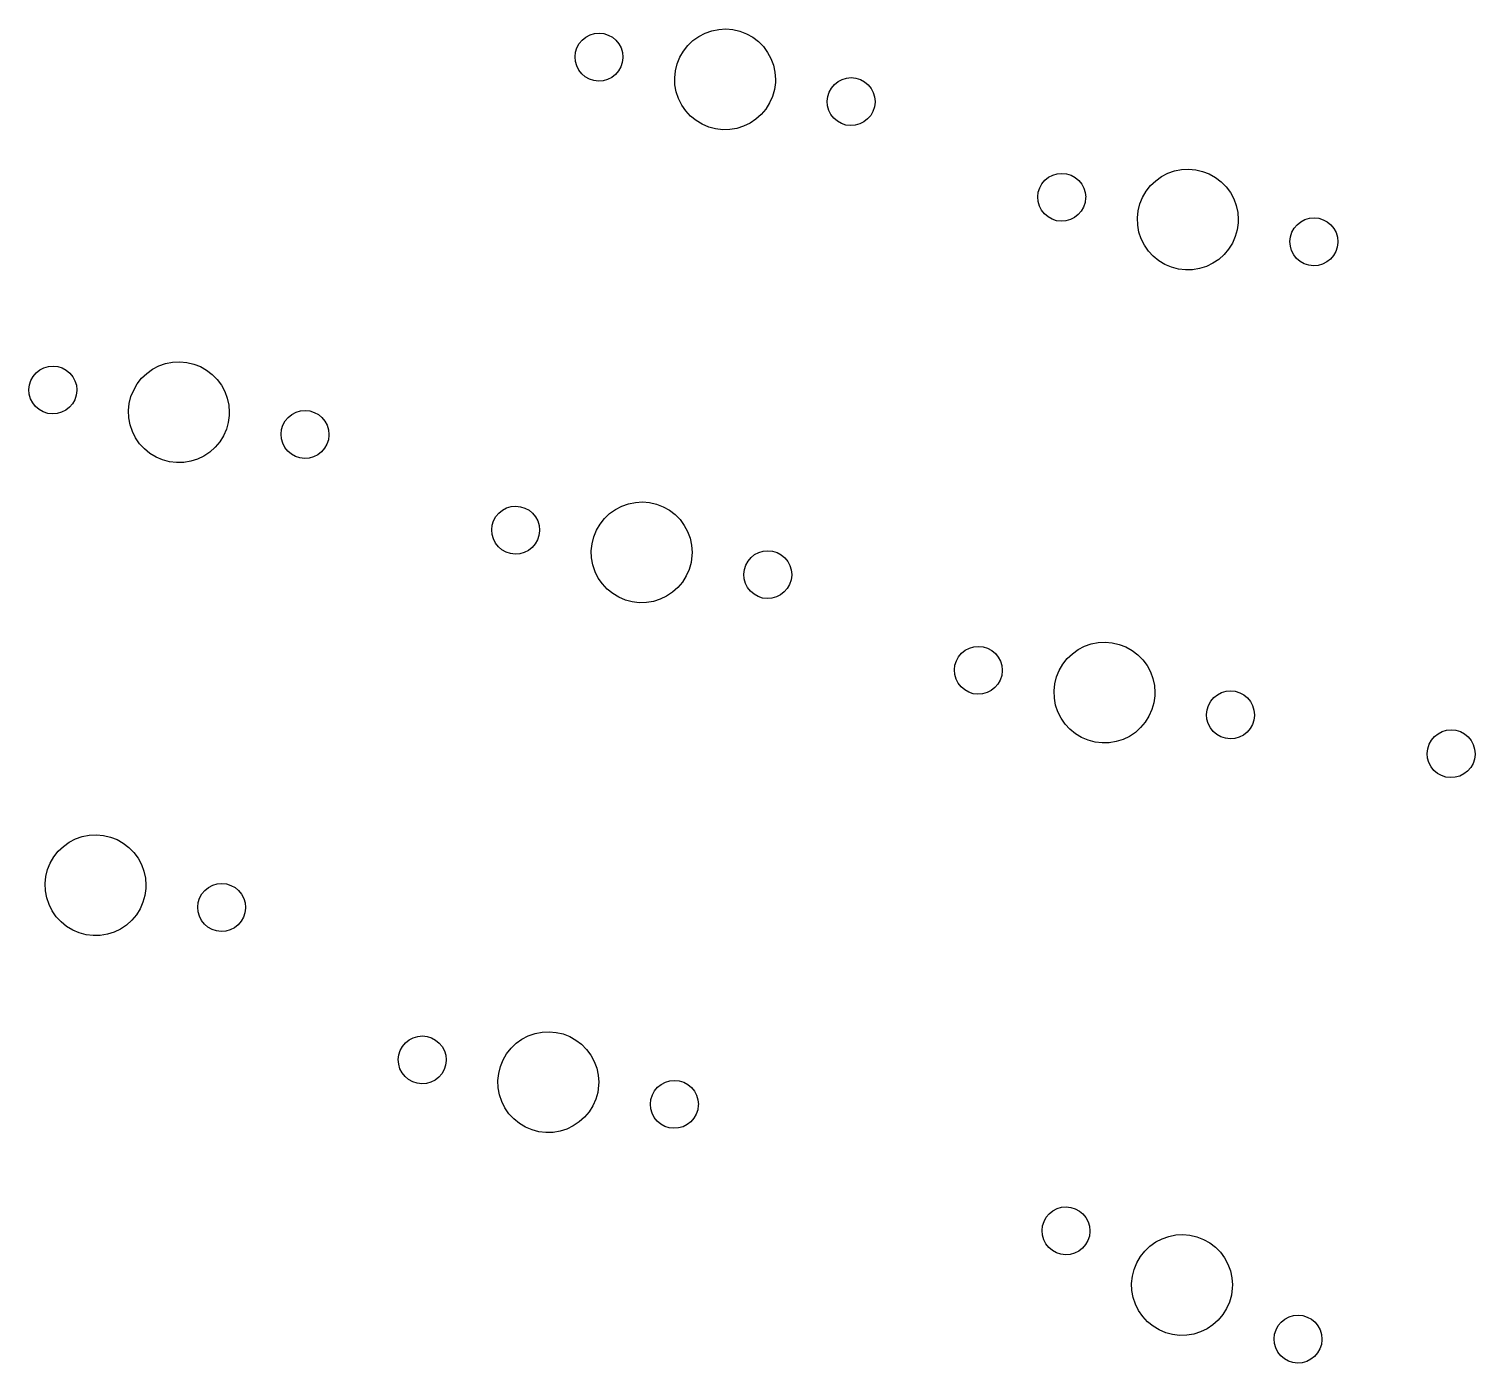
# Model space of a CAD drawing. Extents: x -68 to 324, y -171 to -29.
# Drawn here: x 70.9 to 128.3, y -161 to -108 of the extents above; entities that cross this region are included whole.
import ezdxf

# ---------------------------------------------------------------- set-up
doc = ezdxf.new("R2010")
doc.units = 0
doc.layers.add('BLACK', color=7, linetype='CONTINUOUS')

msp = doc.modelspace()

# ---------------------------------------------------------------- linework, layer by layer
at = {"layer": 'BLACK', "linetype": 'CONTINUOUS'}
for p, q in [((92.8323, -108.487), (92.9768, -108.371)), ((92.9768, -108.371), (93.1411, -108.285)), ((93.1411, -108.285), (93.319, -108.233)), ((93.319, -108.233), (93.5036, -108.216)), ((93.5036, -108.216), (93.688, -108.235)), ((93.688, -108.235), (93.8651, -108.29)), ((93.8651, -108.29), (94.0282, -108.378)), ((94.0282, -108.378), (94.1711, -108.496)), ((97.2249, -108.507), (97.4548, -108.343)), ((97.4548, -108.343), (97.7055, -108.212)), ((97.7055, -108.212), (97.972, -108.119)), ((97.972, -108.119), (98.2491, -108.064)), ((98.2491, -108.064), (98.5312, -108.048)), ((98.5312, -108.048), (98.8127, -108.073)), ((98.8127, -108.073), (99.0879, -108.136)), ((99.0879, -108.136), (99.3513, -108.238)), ((99.3513, -108.238), (99.5978, -108.376)), ((99.5978, -108.376), (99.8224, -108.548)), ((92.5471, -109.153), (92.5677, -108.968)), ((92.5677, -108.968), (92.6238, -108.792)), ((92.6238, -108.792), (92.7131, -108.629)), ((92.7131, -108.629), (92.8323, -108.487)), ((94.1711, -108.496), (94.2882, -108.64)), ((94.2882, -108.64), (94.3753, -108.804)), ((94.3753, -108.804), (94.4289, -108.981)), ((94.4289, -108.981), (94.447, -109.166)), ((96.7037, -109.168), (96.8456, -108.924)), ((96.8456, -108.924), (97.0205, -108.702)), ((97.0205, -108.702), (97.2249, -108.507)), ((99.8224, -108.548), (100.021, -108.749)), ((100.021, -108.749), (100.188, -108.976)), ((100.188, -108.976), (100.323, -109.225)), ((92.5626, -109.337), (92.5471, -109.153)), ((92.6137, -109.516), (92.5626, -109.337)), ((92.6984, -109.68), (92.6137, -109.516)), ((94.3648, -109.552), (94.2733, -109.713)), ((94.4234, -109.376), (94.3648, -109.552)), ((94.4466, -109.192), (94.4234, -109.376)), ((94.447, -109.166), (94.4466, -109.192)), ((96.5296, -109.704), (96.5977, -109.43)), ((96.5977, -109.43), (96.7037, -109.168)), ((100.323, -109.225), (100.42, -109.49)), ((100.42, -109.49), (100.48, -109.766)), ((92.8136, -109.826), (92.6984, -109.68)), ((92.9548, -109.946), (92.8136, -109.826)), ((93.1166, -110.036), (92.9548, -109.946)), ((93.293, -110.094), (93.1166, -110.036)), ((93.4771, -110.116), (93.293, -110.094)), ((93.6619, -110.101), (93.4771, -110.116)), ((93.8405, -110.052), (93.6619, -110.101)), ((94.006, -109.968), (93.8405, -110.052)), ((94.1521, -109.854), (94.006, -109.968)), ((94.2733, -109.713), (94.1521, -109.854)), ((96.5008, -109.985), (96.5296, -109.704)), ((96.5119, -110.267), (96.5008, -109.985)), ((100.496, -110.174), (100.458, -110.454)), ((100.48, -109.766), (100.5, -110.048)), ((100.5, -110.048), (100.496, -110.174)), ((102.838, -110.251), (102.982, -110.135)), ((102.982, -110.135), (103.147, -110.049)), ((103.147, -110.049), (103.325, -109.997)), ((103.325, -109.997), (103.509, -109.98)), ((103.509, -109.98), (103.694, -109.999)), ((103.694, -109.999), (103.871, -110.054)), ((103.871, -110.054), (104.034, -110.143)), ((104.034, -110.143), (104.177, -110.261)), ((96.5626, -110.545), (96.5119, -110.267)), ((96.652, -110.813), (96.5626, -110.545)), ((100.382, -110.725), (100.267, -110.984)), ((100.458, -110.454), (100.382, -110.725)), ((102.553, -110.917), (102.573, -110.733)), ((102.573, -110.733), (102.629, -110.556)), ((102.629, -110.556), (102.719, -110.393)), ((102.719, -110.393), (102.838, -110.251)), ((104.177, -110.261), (104.294, -110.404)), ((104.294, -110.404), (104.381, -110.568)), ((104.381, -110.568), (104.435, -110.746)), ((104.435, -110.746), (104.453, -110.93)), ((96.7783, -111.066), (96.652, -110.813)), ((96.9389, -111.298), (96.7783, -111.066)), ((97.1307, -111.506), (96.9389, -111.298)), ((100.118, -111.224), (99.936, -111.44)), ((100.267, -110.984), (100.118, -111.224)), ((102.568, -111.102), (102.553, -110.917)), ((102.619, -111.28), (102.568, -111.102)), ((102.704, -111.445), (102.619, -111.28)), ((104.37, -111.316), (104.279, -111.478)), ((104.429, -111.141), (104.37, -111.316)), ((104.452, -110.957), (104.429, -111.141)), ((104.453, -110.93), (104.452, -110.957)), ((97.3498, -111.684), (97.1307, -111.506)), ((97.5918, -111.83), (97.3498, -111.684)), ((97.852, -111.94), (97.5918, -111.83)), ((99.4907, -111.785), (99.236, -111.908)), ((99.7256, -111.628), (99.4907, -111.785)), ((99.936, -111.44), (99.7256, -111.628)), ((102.819, -111.59), (102.704, -111.445)), ((102.96, -111.71), (102.819, -111.59)), ((103.122, -111.801), (102.96, -111.71)), ((103.299, -111.858), (103.122, -111.801)), ((103.483, -111.88), (103.299, -111.858)), ((103.668, -111.866), (103.483, -111.88)), ((103.846, -111.816), (103.668, -111.866)), ((104.012, -111.732), (103.846, -111.816)), ((104.158, -111.618), (104.012, -111.732)), ((104.279, -111.478), (104.158, -111.618)), ((98.125, -112.013), (97.852, -111.94)), ((98.4056, -112.046), (98.125, -112.013)), ((98.688, -112.039), (98.4056, -112.046)), ((98.9667, -111.993), (98.688, -112.039)), ((99.236, -111.908), (98.9667, -111.993)), ((116.336, -113.678), (116.613, -113.623)), ((116.613, -113.623), (116.895, -113.607)), ((116.895, -113.607), (117.176, -113.632)), ((110.987, -114.351), (111.077, -114.188)), ((111.077, -114.188), (111.196, -114.046)), ((111.196, -114.046), (111.34, -113.93)), ((111.34, -113.93), (111.505, -113.844)), ((111.505, -113.844), (111.683, -113.792)), ((111.683, -113.792), (111.867, -113.775)), ((111.867, -113.775), (112.052, -113.795)), ((112.052, -113.795), (112.229, -113.849)), ((112.229, -113.849), (112.392, -113.938)), ((112.392, -113.938), (112.535, -114.056)), ((112.535, -114.056), (112.652, -114.199)), ((112.652, -114.199), (112.739, -114.363)), ((115.384, -114.261), (115.589, -114.066)), ((115.589, -114.066), (115.818, -113.902)), ((115.818, -113.902), (116.069, -113.772)), ((116.069, -113.772), (116.336, -113.678)), ((117.176, -113.632), (117.451, -113.696)), ((117.451, -113.696), (117.715, -113.798)), ((117.715, -113.798), (117.961, -113.936)), ((117.961, -113.936), (118.186, -114.107)), ((118.186, -114.107), (118.384, -114.308)), ((110.911, -114.712), (110.931, -114.528)), ((110.926, -114.897), (110.911, -114.712)), ((110.931, -114.528), (110.987, -114.351)), ((112.739, -114.363), (112.793, -114.541)), ((112.81, -114.752), (112.787, -114.936)), ((112.793, -114.541), (112.811, -114.725)), ((112.811, -114.725), (112.81, -114.752)), ((114.961, -114.989), (115.067, -114.727)), ((115.067, -114.727), (115.209, -114.483)), ((115.209, -114.483), (115.384, -114.261)), ((118.384, -114.308), (118.552, -114.536)), ((118.552, -114.536), (118.686, -114.784)), ((110.977, -115.075), (110.926, -114.897)), ((111.062, -115.24), (110.977, -115.075)), ((111.177, -115.385), (111.062, -115.24)), ((112.637, -115.273), (112.516, -115.413)), ((112.728, -115.111), (112.637, -115.273)), ((112.787, -114.936), (112.728, -115.111)), ((114.864, -115.544), (114.893, -115.263)), ((114.893, -115.263), (114.961, -114.989)), ((118.686, -114.784), (118.784, -115.049)), ((118.784, -115.049), (118.843, -115.325)), ((118.843, -115.325), (118.863, -115.607)), ((111.318, -115.505), (111.177, -115.385)), ((111.48, -115.596), (111.318, -115.505)), ((111.657, -115.653), (111.48, -115.596)), ((111.841, -115.675), (111.657, -115.653)), ((112.026, -115.661), (111.841, -115.675)), ((112.204, -115.611), (112.026, -115.661)), ((112.37, -115.527), (112.204, -115.611)), ((112.516, -115.413), (112.37, -115.527)), ((114.875, -115.827), (114.864, -115.544)), ((114.926, -116.105), (114.875, -115.827)), ((118.859, -115.733), (118.822, -116.013)), ((118.863, -115.607), (118.859, -115.733)), ((121.082, -115.953), (121.202, -115.811)), ((121.202, -115.811), (121.346, -115.694)), ((121.346, -115.694), (121.51, -115.609)), ((121.51, -115.609), (121.688, -115.556)), ((121.688, -115.556), (121.873, -115.539)), ((121.873, -115.539), (122.057, -115.559)), ((122.057, -115.559), (122.234, -115.614)), ((122.234, -115.614), (122.397, -115.702)), ((122.397, -115.702), (122.54, -115.82)), ((122.54, -115.82), (122.658, -115.964)), ((115.016, -116.373), (114.926, -116.105)), ((115.142, -116.625), (115.016, -116.373)), ((118.745, -116.285), (118.631, -116.543)), ((118.822, -116.013), (118.745, -116.285)), ((120.916, -116.476), (120.937, -116.292)), ((120.932, -116.661), (120.916, -116.476)), ((120.937, -116.292), (120.993, -116.115)), ((120.993, -116.115), (121.082, -115.953)), ((122.658, -115.964), (122.745, -116.127)), ((122.745, -116.127), (122.798, -116.305)), ((122.798, -116.305), (122.816, -116.489)), ((122.816, -116.489), (122.816, -116.516)), ((115.303, -116.858), (115.142, -116.625)), ((115.494, -117.065), (115.303, -116.858)), ((115.713, -117.244), (115.494, -117.065)), ((118.3, -116.999), (118.089, -117.188)), ((118.481, -116.783), (118.3, -116.999)), ((118.631, -116.543), (118.481, -116.783)), ((120.983, -116.839), (120.932, -116.661)), ((121.068, -117.004), (120.983, -116.839)), ((121.183, -117.149), (121.068, -117.004)), ((122.643, -117.037), (122.521, -117.177)), ((122.734, -116.876), (122.643, -117.037)), ((122.793, -116.7), (122.734, -116.876)), ((122.816, -116.516), (122.793, -116.7)), ((115.955, -117.389), (115.713, -117.244)), ((116.216, -117.499), (115.955, -117.389)), ((116.489, -117.572), (116.216, -117.499)), ((116.769, -117.605), (116.489, -117.572)), ((117.052, -117.598), (116.769, -117.605)), ((117.33, -117.552), (117.052, -117.598)), ((117.6, -117.467), (117.33, -117.552)), ((117.854, -117.344), (117.6, -117.467)), ((118.089, -117.188), (117.854, -117.344)), ((121.324, -117.269), (121.183, -117.149)), ((121.486, -117.36), (121.324, -117.269)), ((121.662, -117.417), (121.486, -117.36)), ((121.846, -117.439), (121.662, -117.417)), ((122.031, -117.425), (121.846, -117.439)), ((122.21, -117.375), (122.031, -117.425)), ((122.375, -117.291), (122.21, -117.375)), ((122.521, -117.177), (122.375, -117.291)), ((71.1607, -121.688), (71.3052, -121.572)), ((71.3052, -121.572), (71.4695, -121.486)), ((71.4695, -121.486), (71.6473, -121.434)), ((71.6473, -121.434), (71.832, -121.417)), ((71.832, -121.417), (72.0164, -121.437)), ((72.0164, -121.437), (72.1935, -121.491)), ((72.1935, -121.491), (72.3566, -121.58)), ((72.3566, -121.58), (72.4994, -121.698)), ((75.5533, -121.708), (75.7832, -121.544)), ((75.7832, -121.544), (76.0339, -121.414)), ((76.0339, -121.414), (76.3004, -121.32)), ((76.3004, -121.32), (76.5775, -121.265)), ((76.5775, -121.265), (76.8596, -121.25)), ((76.8596, -121.25), (77.141, -121.274)), ((77.141, -121.274), (77.4162, -121.338)), ((77.4162, -121.338), (77.6797, -121.44)), ((77.6797, -121.44), (77.9262, -121.578)), ((77.9262, -121.578), (78.1508, -121.749)), ((70.8754, -122.354), (70.8961, -122.17)), ((70.8961, -122.17), (70.9522, -121.993)), ((70.9522, -121.993), (71.0415, -121.83)), ((71.0415, -121.83), (71.1607, -121.688)), ((72.4994, -121.698), (72.6166, -121.841)), ((72.6166, -121.841), (72.7037, -122.005)), ((72.7037, -122.005), (72.7572, -122.183)), ((72.7572, -122.183), (72.7753, -122.367)), ((75.0321, -122.369), (75.174, -122.125)), ((75.174, -122.125), (75.3489, -121.903)), ((75.3489, -121.903), (75.5533, -121.708)), ((78.1508, -121.749), (78.349, -121.95)), ((78.349, -121.95), (78.5168, -122.178)), ((78.5168, -122.178), (78.651, -122.426)), ((70.8909, -122.539), (70.8754, -122.354)), ((70.9421, -122.717), (70.8909, -122.539)), ((71.0268, -122.882), (70.9421, -122.717)), ((72.6932, -122.754), (72.6016, -122.915)), ((72.7517, -122.578), (72.6932, -122.754)), ((72.775, -122.394), (72.7517, -122.578)), ((72.7753, -122.367), (72.775, -122.394)), ((74.8579, -122.905), (74.9261, -122.631)), ((74.9261, -122.631), (75.0321, -122.369)), ((78.651, -122.426), (78.7488, -122.691)), ((78.7488, -122.691), (78.8082, -122.967)), ((71.142, -123.027), (71.0268, -122.882)), ((71.2832, -123.147), (71.142, -123.027)), ((71.445, -123.238), (71.2832, -123.147)), ((71.6213, -123.295), (71.445, -123.238)), ((71.8054, -123.317), (71.6213, -123.295)), ((71.9903, -123.303), (71.8054, -123.317)), ((72.1689, -123.253), (71.9903, -123.303)), ((72.3344, -123.169), (72.1689, -123.253)), ((72.4805, -123.055), (72.3344, -123.169)), ((72.6016, -122.915), (72.4805, -123.055)), ((74.8291, -123.186), (74.8579, -122.905)), ((74.8402, -123.469), (74.8291, -123.186)), ((78.8242, -123.375), (78.7866, -123.655)), ((78.8082, -122.967), (78.8282, -123.249)), ((78.8282, -123.249), (78.8242, -123.375)), ((81.1663, -123.453), (81.3108, -123.336)), ((81.3108, -123.336), (81.4751, -123.251)), ((81.4751, -123.251), (81.653, -123.198)), ((81.653, -123.198), (81.8376, -123.181)), ((81.8376, -123.181), (82.022, -123.201)), ((82.022, -123.201), (82.1991, -123.256)), ((82.1991, -123.256), (82.3622, -123.344)), ((82.3622, -123.344), (82.5051, -123.462)), ((74.891, -123.747), (74.8402, -123.469)), ((74.9804, -124.015), (74.891, -123.747)), ((78.7099, -123.927), (78.5957, -124.185)), ((78.7866, -123.655), (78.7099, -123.927)), ((80.8811, -124.118), (80.9017, -123.934)), ((80.9017, -123.934), (80.9578, -123.757)), ((80.9578, -123.757), (81.0471, -123.595)), ((81.0471, -123.595), (81.1663, -123.453)), ((82.5051, -123.462), (82.6223, -123.606)), ((82.6223, -123.606), (82.7093, -123.769)), ((82.7093, -123.769), (82.7629, -123.947)), ((82.7629, -123.947), (82.781, -124.131)), ((75.1067, -124.267), (74.9804, -124.015)), ((75.2673, -124.5), (75.1067, -124.267)), ((75.4591, -124.707), (75.2673, -124.5)), ((78.4462, -124.425), (78.2644, -124.641)), ((78.5957, -124.185), (78.4462, -124.425)), ((80.8966, -124.303), (80.8811, -124.118)), ((80.9477, -124.481), (80.8966, -124.303)), ((81.0324, -124.646), (80.9477, -124.481)), ((82.6989, -124.518), (82.6073, -124.679)), ((82.7574, -124.342), (82.6989, -124.518)), ((82.7806, -124.158), (82.7574, -124.342)), ((82.781, -124.131), (82.7806, -124.158)), ((75.6782, -124.886), (75.4591, -124.707)), ((75.9202, -125.031), (75.6782, -124.886)), ((76.1803, -125.141), (75.9202, -125.031)), ((77.8191, -124.987), (77.5644, -125.109)), ((78.054, -124.83), (77.8191, -124.987)), ((78.2644, -124.641), (78.054, -124.83)), ((81.1476, -124.791), (81.0324, -124.646)), ((81.2888, -124.912), (81.1476, -124.791)), ((81.4507, -125.002), (81.2888, -124.912)), ((81.627, -125.059), (81.4507, -125.002)), ((81.8111, -125.081), (81.627, -125.059)), ((81.996, -125.067), (81.8111, -125.081)), ((82.1745, -125.017), (81.996, -125.067)), ((82.34, -124.934), (82.1745, -125.017)), ((82.4861, -124.819), (82.34, -124.934)), ((82.6073, -124.679), (82.4861, -124.819)), ((76.4534, -125.214), (76.1803, -125.141)), ((76.7339, -125.247), (76.4534, -125.214)), ((77.0164, -125.24), (76.7339, -125.247)), ((77.2951, -125.194), (77.0164, -125.24)), ((77.5644, -125.109), (77.2951, -125.194)), ((94.664, -126.879), (94.9411, -126.824)), ((94.9411, -126.824), (95.2232, -126.809)), ((95.2232, -126.809), (95.5047, -126.833)), ((89.3158, -127.552), (89.4051, -127.39)), ((89.4051, -127.39), (89.5243, -127.248)), ((89.5243, -127.248), (89.6688, -127.131)), ((89.6688, -127.131), (89.8331, -127.046)), ((89.8331, -127.046), (90.011, -126.993)), ((90.011, -126.993), (90.1956, -126.976)), ((90.1956, -126.976), (90.38, -126.996)), ((90.38, -126.996), (90.5571, -127.051)), ((90.5571, -127.051), (90.7202, -127.139)), ((90.7202, -127.139), (90.8631, -127.257)), ((90.8631, -127.257), (90.9802, -127.401)), ((93.7125, -127.463), (93.9169, -127.268)), ((93.9169, -127.268), (94.1468, -127.103)), ((94.1468, -127.103), (94.3975, -126.973)), ((94.3975, -126.973), (94.664, -126.879)), ((95.5047, -126.833), (95.7799, -126.897)), ((95.7799, -126.897), (96.0433, -126.999)), ((96.0433, -126.999), (96.2898, -127.137)), ((96.2898, -127.137), (96.5144, -127.308)), ((96.5144, -127.308), (96.7126, -127.51)), ((89.2391, -127.913), (89.2597, -127.729)), ((89.2546, -128.098), (89.2391, -127.913)), ((89.2597, -127.729), (89.3158, -127.552)), ((90.9802, -127.401), (91.0673, -127.564)), ((91.0673, -127.564), (91.1209, -127.742)), ((91.1386, -127.953), (91.1154, -128.137)), ((91.1209, -127.742), (91.139, -127.926)), ((91.139, -127.926), (91.1386, -127.953)), ((93.2897, -128.191), (93.3957, -127.929)), ((93.3957, -127.929), (93.5376, -127.684)), ((93.5376, -127.684), (93.7125, -127.463)), ((96.7126, -127.51), (96.8804, -127.737)), ((96.8804, -127.737), (97.0146, -127.986)), ((89.3057, -128.276), (89.2546, -128.098)), ((89.3904, -128.441), (89.3057, -128.276)), ((89.5056, -128.586), (89.3904, -128.441)), ((90.9653, -128.474), (90.8441, -128.614)), ((91.0568, -128.313), (90.9653, -128.474)), ((91.1154, -128.137), (91.0568, -128.313)), ((93.1928, -128.746), (93.2216, -128.465)), ((93.2216, -128.465), (93.2897, -128.191)), ((97.0146, -127.986), (97.1124, -128.251)), ((97.1124, -128.251), (97.1718, -128.527)), ((97.1718, -128.527), (97.1918, -128.809)), ((89.6468, -128.707), (89.5056, -128.586)), ((89.8086, -128.797), (89.6468, -128.707)), ((89.985, -128.854), (89.8086, -128.797)), ((90.1691, -128.876), (89.985, -128.854)), ((90.3539, -128.862), (90.1691, -128.876)), ((90.5325, -128.812), (90.3539, -128.862)), ((90.698, -128.729), (90.5325, -128.812)), ((90.8441, -128.614), (90.698, -128.729)), ((93.2039, -129.028), (93.1928, -128.746)), ((93.2546, -129.306), (93.2039, -129.028)), ((97.1878, -128.934), (97.1502, -129.214)), ((97.1918, -128.809), (97.1878, -128.934)), ((99.4108, -129.154), (99.5299, -129.012)), ((99.5299, -129.012), (99.6744, -128.896)), ((99.6744, -128.896), (99.8387, -128.81)), ((99.8387, -128.81), (100.017, -128.758)), ((100.017, -128.758), (100.201, -128.741)), ((100.201, -128.741), (100.386, -128.76)), ((100.386, -128.76), (100.563, -128.815)), ((100.563, -128.815), (100.726, -128.903)), ((100.726, -128.903), (100.869, -129.021)), ((100.869, -129.021), (100.986, -129.165)), ((93.344, -129.574), (93.2546, -129.306)), ((93.4703, -129.827), (93.344, -129.574)), ((97.0736, -129.486), (96.9593, -129.744)), ((97.1502, -129.214), (97.0736, -129.486)), ((99.2447, -129.677), (99.2654, -129.493)), ((99.2602, -129.862), (99.2447, -129.677)), ((99.2654, -129.493), (99.3214, -129.316)), ((99.3214, -129.316), (99.4108, -129.154)), ((100.986, -129.165), (101.073, -129.329)), ((101.073, -129.329), (101.127, -129.506)), ((101.127, -129.506), (101.145, -129.691)), ((101.145, -129.691), (101.144, -129.717)), ((93.6309, -130.059), (93.4703, -129.827)), ((93.8227, -130.266), (93.6309, -130.059)), ((94.0418, -130.445), (93.8227, -130.266)), ((96.628, -130.2), (96.4176, -130.389)), ((96.8098, -129.984), (96.628, -130.2)), ((96.9593, -129.744), (96.8098, -129.984)), ((99.3113, -130.04), (99.2602, -129.862)), ((99.3961, -130.205), (99.3113, -130.04)), ((99.5112, -130.351), (99.3961, -130.205)), ((100.971, -130.238), (100.85, -130.379)), ((101.062, -130.077), (100.971, -130.238)), ((101.121, -129.901), (101.062, -130.077)), ((101.144, -129.717), (101.121, -129.901)), ((94.2838, -130.591), (94.0418, -130.445)), ((94.544, -130.701), (94.2838, -130.591)), ((94.817, -130.773), (94.544, -130.701)), ((95.0976, -130.806), (94.817, -130.773)), ((95.38, -130.8), (95.0976, -130.806)), ((95.6587, -130.753), (95.38, -130.8)), ((95.928, -130.668), (95.6587, -130.753)), ((96.1827, -130.546), (95.928, -130.668)), ((96.4176, -130.389), (96.1827, -130.546)), ((99.6524, -130.471), (99.5112, -130.351)), ((99.8143, -130.561), (99.6524, -130.471)), ((99.9906, -130.619), (99.8143, -130.561)), ((100.175, -130.64), (99.9906, -130.619)), ((100.36, -130.626), (100.175, -130.64)), ((100.538, -130.576), (100.36, -130.626)), ((100.704, -130.493), (100.538, -130.576)), ((100.85, -130.379), (100.704, -130.493)), ((108.197, -132.605), (108.375, -132.553)), ((108.375, -132.553), (108.559, -132.536)), ((108.559, -132.536), (108.744, -132.555)), ((108.744, -132.555), (108.921, -132.61)), ((112.51, -132.663), (112.761, -132.532)), ((112.761, -132.532), (113.028, -132.439)), ((113.028, -132.439), (113.305, -132.384)), ((113.305, -132.384), (113.587, -132.368)), ((113.587, -132.368), (113.868, -132.392)), ((113.868, -132.392), (114.143, -132.456)), ((114.143, -132.456), (114.407, -132.558)), ((114.407, -132.558), (114.653, -132.696)), ((107.623, -133.288), (107.679, -133.111)), ((107.679, -133.111), (107.769, -132.949)), ((107.769, -132.949), (107.888, -132.807)), ((107.888, -132.807), (108.032, -132.691)), ((108.032, -132.691), (108.197, -132.605)), ((108.921, -132.61), (109.084, -132.698)), ((109.084, -132.698), (109.227, -132.816)), ((109.227, -132.816), (109.344, -132.96)), ((109.344, -132.96), (109.431, -133.124)), ((109.431, -133.124), (109.485, -133.301)), ((111.901, -133.244), (112.076, -133.022)), ((112.076, -133.022), (112.281, -132.827)), ((112.281, -132.827), (112.51, -132.663)), ((114.653, -132.696), (114.878, -132.868)), ((114.878, -132.868), (115.076, -133.069)), ((115.076, -133.069), (115.244, -133.296)), ((107.603, -133.472), (107.623, -133.288)), ((107.618, -133.657), (107.603, -133.472)), ((107.669, -133.835), (107.618, -133.657)), ((109.479, -133.696), (109.42, -133.872)), ((109.502, -133.512), (109.479, -133.696)), ((109.485, -133.301), (109.503, -133.486)), ((109.503, -133.486), (109.502, -133.512)), ((111.653, -133.75), (111.759, -133.488)), ((111.759, -133.488), (111.901, -133.244)), ((115.244, -133.296), (115.378, -133.545)), ((115.378, -133.545), (115.476, -133.81)), ((107.754, -134), (107.669, -133.835)), ((107.869, -134.146), (107.754, -134)), ((108.01, -134.266), (107.869, -134.146)), ((108.172, -134.356), (108.01, -134.266)), ((109.208, -134.174), (109.062, -134.288)), ((109.329, -134.033), (109.208, -134.174)), ((109.42, -133.872), (109.329, -134.033)), ((111.556, -134.305), (111.585, -134.024)), ((111.585, -134.024), (111.653, -133.75)), ((115.476, -133.81), (115.535, -134.086)), ((115.535, -134.086), (115.555, -134.368)), ((108.349, -134.414), (108.172, -134.356)), ((108.533, -134.435), (108.349, -134.414)), ((108.718, -134.421), (108.533, -134.435)), ((108.896, -134.371), (108.718, -134.421)), ((109.062, -134.288), (108.896, -134.371)), ((111.567, -134.587), (111.556, -134.305)), ((111.618, -134.865), (111.567, -134.587)), ((115.514, -134.773), (115.437, -135.045)), ((115.551, -134.493), (115.514, -134.773)), ((115.555, -134.368), (115.551, -134.493)), ((117.685, -134.876), (117.774, -134.713)), ((117.774, -134.713), (117.894, -134.571)), ((117.894, -134.571), (118.038, -134.455)), ((118.038, -134.455), (118.202, -134.369)), ((118.202, -134.369), (118.38, -134.317)), ((118.38, -134.317), (118.565, -134.3)), ((118.565, -134.3), (118.749, -134.319)), ((118.749, -134.319), (118.926, -134.374)), ((118.926, -134.374), (119.089, -134.462)), ((119.089, -134.462), (119.232, -134.581)), ((119.232, -134.581), (119.35, -134.724)), ((119.35, -134.724), (119.437, -134.888)), ((111.708, -135.133), (111.618, -134.865)), ((111.834, -135.386), (111.708, -135.133)), ((111.995, -135.618), (111.834, -135.386)), ((115.323, -135.304), (115.173, -135.543)), ((115.437, -135.045), (115.323, -135.304)), ((117.608, -135.237), (117.629, -135.052)), ((117.624, -135.421), (117.608, -135.237)), ((117.675, -135.6), (117.624, -135.421)), ((117.629, -135.052), (117.685, -134.876)), ((119.437, -134.888), (119.49, -135.065)), ((119.508, -135.276), (119.485, -135.46)), ((119.49, -135.065), (119.508, -135.25)), ((119.508, -135.25), (119.508, -135.276)), ((112.186, -135.826), (111.995, -135.618)), ((112.405, -136.004), (112.186, -135.826)), ((112.647, -136.15), (112.405, -136.004)), ((114.781, -135.948), (114.546, -136.105)), ((114.992, -135.76), (114.781, -135.948)), ((115.173, -135.543), (114.992, -135.76)), ((117.76, -135.765), (117.675, -135.6)), ((117.875, -135.91), (117.76, -135.765)), ((118.016, -136.03), (117.875, -135.91)), ((119.213, -135.938), (119.067, -136.052)), ((119.335, -135.798), (119.213, -135.938)), ((119.426, -135.636), (119.335, -135.798)), ((119.485, -135.46), (119.426, -135.636)), ((126.649, -136.115), (126.793, -135.999)), ((126.793, -135.999), (126.957, -135.913)), ((126.957, -135.913), (127.135, -135.861)), ((127.135, -135.861), (127.32, -135.844)), ((127.32, -135.844), (127.504, -135.863)), ((127.504, -135.863), (127.681, -135.918)), ((127.681, -135.918), (127.844, -136.006)), ((127.844, -136.006), (127.987, -136.124)), ((112.908, -136.26), (112.647, -136.15)), ((113.181, -136.332), (112.908, -136.26)), ((113.461, -136.366), (113.181, -136.332)), ((113.744, -136.359), (113.461, -136.366)), ((114.022, -136.313), (113.744, -136.359)), ((114.292, -136.227), (114.022, -136.313)), ((114.546, -136.105), (114.292, -136.227)), ((118.178, -136.12), (118.016, -136.03)), ((118.354, -136.178), (118.178, -136.12)), ((118.538, -136.2), (118.354, -136.178)), ((118.723, -136.186), (118.538, -136.2)), ((118.902, -136.136), (118.723, -136.186)), ((119.067, -136.052), (118.902, -136.136)), ((126.384, -136.596), (126.44, -136.419)), ((126.44, -136.419), (126.529, -136.257)), ((126.529, -136.257), (126.649, -136.115)), ((127.987, -136.124), (128.104, -136.268)), ((128.104, -136.268), (128.192, -136.432)), ((128.192, -136.432), (128.245, -136.609)), ((126.363, -136.78), (126.384, -136.596)), ((126.379, -136.965), (126.363, -136.78)), ((126.43, -137.143), (126.379, -136.965)), ((126.515, -137.308), (126.43, -137.143)), ((128.24, -137.004), (128.181, -137.18)), ((128.263, -136.82), (128.24, -137.004)), ((128.245, -136.609), (128.263, -136.794)), ((128.263, -136.794), (128.263, -136.82)), ((126.63, -137.454), (126.515, -137.308)), ((126.771, -137.574), (126.63, -137.454)), ((126.933, -137.664), (126.771, -137.574)), ((127.109, -137.722), (126.933, -137.664)), ((127.293, -137.743), (127.109, -137.722)), ((127.478, -137.729), (127.293, -137.743)), ((127.657, -137.679), (127.478, -137.729)), ((127.822, -137.596), (127.657, -137.679)), ((127.968, -137.482), (127.822, -137.596)), ((128.089, -137.341), (127.968, -137.482)), ((128.181, -137.18), (128.089, -137.341)), ((73.2695, -140.026), (73.5516, -140.01)), ((73.5516, -140.01), (73.833, -140.034)), ((72.0409, -140.664), (72.2453, -140.469)), ((72.2453, -140.469), (72.4752, -140.305)), ((72.4752, -140.305), (72.7259, -140.174)), ((72.7259, -140.174), (72.9924, -140.081)), ((72.9924, -140.081), (73.2695, -140.026)), ((73.833, -140.034), (74.1082, -140.098)), ((74.1082, -140.098), (74.3717, -140.2)), ((74.3717, -140.2), (74.6182, -140.338)), ((74.6182, -140.338), (74.8428, -140.51)), ((74.8428, -140.51), (75.041, -140.711)), ((71.6181, -141.392), (71.7241, -141.13)), ((71.7241, -141.13), (71.866, -140.886)), ((71.866, -140.886), (72.0409, -140.664)), ((75.041, -140.711), (75.2088, -140.938)), ((75.2088, -140.938), (75.343, -141.187)), ((71.5212, -141.947), (71.5499, -141.666)), ((71.5499, -141.666), (71.6181, -141.392)), ((75.343, -141.187), (75.4408, -141.452)), ((75.4408, -141.452), (75.5002, -141.728)), ((75.5002, -141.728), (75.5202, -142.01)), ((71.5322, -142.229), (71.5212, -141.947)), ((71.583, -142.507), (71.5322, -142.229)), ((75.5162, -142.135), (75.4786, -142.415)), ((75.5202, -142.01), (75.5162, -142.135)), ((77.7391, -142.355), (77.8583, -142.213)), ((77.8583, -142.213), (78.0028, -142.097)), ((78.0028, -142.097), (78.1671, -142.011)), ((78.1671, -142.011), (78.345, -141.959)), ((78.345, -141.959), (78.5296, -141.942)), ((78.5296, -141.942), (78.714, -141.961)), ((78.714, -141.961), (78.8911, -142.016)), ((78.8911, -142.016), (79.0542, -142.104)), ((79.0542, -142.104), (79.1971, -142.223)), ((79.1971, -142.223), (79.3143, -142.366)), ((71.6724, -142.775), (71.583, -142.507)), ((71.7987, -143.028), (71.6724, -142.775)), ((75.4019, -142.687), (75.2877, -142.946)), ((75.4786, -142.415), (75.4019, -142.687)), ((77.5731, -142.879), (77.5937, -142.694)), ((77.5886, -143.063), (77.5731, -142.879)), ((77.5937, -142.694), (77.6498, -142.518)), ((77.6498, -142.518), (77.7391, -142.355)), ((79.3143, -142.366), (79.4013, -142.53)), ((79.4013, -142.53), (79.4549, -142.707)), ((79.4549, -142.707), (79.473, -142.892)), ((79.473, -142.892), (79.4726, -142.919)), ((71.9593, -143.26), (71.7987, -143.028)), ((72.1511, -143.468), (71.9593, -143.26)), ((72.3702, -143.646), (72.1511, -143.468)), ((74.9564, -143.402), (74.746, -143.59)), ((75.1382, -143.185), (74.9564, -143.402)), ((75.2877, -142.946), (75.1382, -143.185)), ((77.6397, -143.242), (77.5886, -143.063)), ((77.7244, -143.407), (77.6397, -143.242)), ((77.8396, -143.552), (77.7244, -143.407)), ((79.2993, -143.44), (79.1781, -143.58)), ((79.3909, -143.278), (79.2993, -143.44)), ((79.4494, -143.102), (79.3909, -143.278)), ((79.4726, -142.919), (79.4494, -143.102)), ((72.6122, -143.792), (72.3702, -143.646)), ((72.8723, -143.902), (72.6122, -143.792)), ((73.1454, -143.974), (72.8723, -143.902)), ((73.426, -144.008), (73.1454, -143.974)), ((73.7084, -144.001), (73.426, -144.008)), ((73.9871, -143.955), (73.7084, -144.001)), ((74.2564, -143.869), (73.9871, -143.955)), ((74.5111, -143.747), (74.2564, -143.869)), ((74.746, -143.59), (74.5111, -143.747)), ((77.9808, -143.672), (77.8396, -143.552)), ((78.1427, -143.763), (77.9808, -143.672)), ((78.319, -143.82), (78.1427, -143.763)), ((78.5031, -143.842), (78.319, -143.82)), ((78.688, -143.828), (78.5031, -143.842)), ((78.8665, -143.778), (78.688, -143.828)), ((79.032, -143.694), (78.8665, -143.778)), ((79.1781, -143.58), (79.032, -143.694)), ((85.9638, -148.143), (86.1281, -148.057)), ((86.1281, -148.057), (86.306, -148.005)), ((86.306, -148.005), (86.4906, -147.988)), ((86.4906, -147.988), (86.675, -148.008)), ((86.675, -148.008), (86.8522, -148.063)), ((90.4418, -148.115), (90.6925, -147.985)), ((90.6925, -147.985), (90.9591, -147.891)), ((90.9591, -147.891), (91.2362, -147.836)), ((91.2362, -147.836), (91.5182, -147.821)), ((91.5182, -147.821), (91.7997, -147.845)), ((91.7997, -147.845), (92.0749, -147.909)), ((92.0749, -147.909), (92.3384, -148.011)), ((92.3384, -148.011), (92.5849, -148.149)), ((85.5548, -148.741), (85.6108, -148.564)), ((85.6108, -148.564), (85.7002, -148.402)), ((85.7002, -148.402), (85.8193, -148.26)), ((85.8193, -148.26), (85.9638, -148.143)), ((86.8522, -148.063), (87.0152, -148.151)), ((87.0152, -148.151), (87.1581, -148.269)), ((87.1581, -148.269), (87.2753, -148.413)), ((87.2753, -148.413), (87.3623, -148.576)), ((87.3623, -148.576), (87.4159, -148.754)), ((89.8327, -148.696), (90.0076, -148.474)), ((90.0076, -148.474), (90.212, -148.279)), ((90.212, -148.279), (90.4418, -148.115)), ((92.5849, -148.149), (92.8095, -148.32)), ((92.8095, -148.32), (93.0076, -148.522)), ((93.0076, -148.522), (93.1755, -148.749)), ((85.5341, -148.925), (85.5548, -148.741)), ((85.5496, -149.11), (85.5341, -148.925)), ((85.6007, -149.288), (85.5496, -149.11)), ((87.4104, -149.149), (87.3519, -149.325)), ((87.4336, -148.965), (87.4104, -149.149)), ((87.4159, -148.754), (87.434, -148.938)), ((87.434, -148.938), (87.4336, -148.965)), ((89.5166, -149.477), (89.5847, -149.202)), ((89.5847, -149.202), (89.6908, -148.941)), ((89.6908, -148.941), (89.8327, -148.696)), ((93.1755, -148.749), (93.3096, -148.997)), ((93.3096, -148.997), (93.4074, -149.262)), ((85.6855, -149.453), (85.6007, -149.288)), ((85.8006, -149.598), (85.6855, -149.453)), ((85.9418, -149.718), (85.8006, -149.598)), ((86.1037, -149.809), (85.9418, -149.718)), ((86.993, -149.74), (86.8276, -149.824)), ((87.1392, -149.626), (86.993, -149.74)), ((87.2603, -149.486), (87.1392, -149.626)), ((87.3519, -149.325), (87.2603, -149.486)), ((89.4878, -149.758), (89.5166, -149.477)), ((89.4989, -150.04), (89.4878, -149.758)), ((93.4074, -149.262), (93.4669, -149.539)), ((93.4669, -149.539), (93.4868, -149.82)), ((96.1338, -149.822), (96.3116, -149.769)), ((96.3116, -149.769), (96.4963, -149.753)), ((96.4963, -149.753), (96.6807, -149.772)), ((96.6807, -149.772), (96.8578, -149.827)), ((86.28, -149.866), (86.1037, -149.809)), ((86.4641, -149.888), (86.28, -149.866)), ((86.649, -149.874), (86.4641, -149.888)), ((86.8276, -149.824), (86.649, -149.874)), ((89.5497, -150.318), (89.4989, -150.04)), ((89.6391, -150.586), (89.5497, -150.318)), ((93.4453, -150.226), (93.3686, -150.498)), ((93.4829, -149.946), (93.4453, -150.226)), ((93.4868, -149.82), (93.4829, -149.946)), ((95.5604, -150.505), (95.6165, -150.328)), ((95.6165, -150.328), (95.7058, -150.166)), ((95.7058, -150.166), (95.825, -150.024)), ((95.825, -150.024), (95.9695, -149.908)), ((95.9695, -149.908), (96.1338, -149.822)), ((96.8578, -149.827), (97.0209, -149.915)), ((97.0209, -149.915), (97.1637, -150.033)), ((97.1637, -150.033), (97.2809, -150.177)), ((97.2809, -150.177), (97.368, -150.341)), ((97.368, -150.341), (97.4216, -150.518)), ((89.7653, -150.838), (89.6391, -150.586)), ((89.926, -151.071), (89.7653, -150.838)), ((93.2544, -150.756), (93.1049, -150.996)), ((93.3686, -150.498), (93.2544, -150.756)), ((95.5397, -150.689), (95.5604, -150.505)), ((95.5553, -150.874), (95.5397, -150.689)), ((95.6064, -151.052), (95.5553, -150.874)), ((97.416, -150.913), (97.3575, -151.089)), ((97.4393, -150.729), (97.416, -150.913)), ((97.4216, -150.518), (97.4397, -150.703)), ((97.4397, -150.703), (97.4393, -150.729)), ((90.1177, -151.278), (89.926, -151.071)), ((90.3368, -151.457), (90.1177, -151.278)), ((90.5789, -151.602), (90.3368, -151.457)), ((92.7126, -151.401), (92.4778, -151.558)), ((92.9231, -151.212), (92.7126, -151.401)), ((93.1049, -150.996), (92.9231, -151.212)), ((95.6911, -151.217), (95.6064, -151.052)), ((95.8063, -151.362), (95.6911, -151.217)), ((95.9475, -151.483), (95.8063, -151.362)), ((96.1093, -151.573), (95.9475, -151.483)), ((97.1448, -151.391), (96.9987, -151.505)), ((97.2659, -151.25), (97.1448, -151.391)), ((97.3575, -151.089), (97.2659, -151.25)), ((90.839, -151.713), (90.5789, -151.602)), ((91.1121, -151.785), (90.839, -151.713)), ((91.3926, -151.818), (91.1121, -151.785)), ((91.6751, -151.812), (91.3926, -151.818)), ((91.9537, -151.765), (91.6751, -151.812)), ((92.2231, -151.68), (91.9537, -151.765)), ((92.4778, -151.558), (92.2231, -151.68)), ((96.2857, -151.63), (96.1093, -151.573)), ((96.4698, -151.652), (96.2857, -151.63)), ((96.6546, -151.638), (96.4698, -151.652)), ((96.8332, -151.588), (96.6546, -151.638)), ((96.9987, -151.505), (96.8332, -151.588)), ((111.365, -155.04), (111.51, -154.924)), ((111.51, -154.924), (111.674, -154.838)), ((111.674, -154.838), (111.852, -154.785)), ((111.852, -154.785), (112.036, -154.768)), ((112.036, -154.768), (112.221, -154.788)), ((112.221, -154.788), (112.398, -154.843)), ((112.398, -154.843), (112.561, -154.931)), ((112.561, -154.931), (112.704, -155.049)), ((111.101, -155.521), (111.157, -155.344)), ((111.157, -155.344), (111.246, -155.182)), ((111.246, -155.182), (111.365, -155.04)), ((112.704, -155.049), (112.821, -155.193)), ((112.821, -155.193), (112.908, -155.356)), ((112.908, -155.356), (112.962, -155.534)), ((111.08, -155.705), (111.101, -155.521)), ((111.095, -155.89), (111.08, -155.705)), ((111.147, -156.068), (111.095, -155.89)), ((111.231, -156.233), (111.147, -156.068)), ((112.956, -155.929), (112.898, -156.105)), ((112.979, -155.745), (112.956, -155.929)), ((112.962, -155.534), (112.98, -155.718)), ((112.98, -155.718), (112.979, -155.745)), ((115.589, -156.16), (115.84, -156.03)), ((115.84, -156.03), (116.106, -155.936)), ((116.106, -155.936), (116.383, -155.881)), ((116.383, -155.881), (116.665, -155.866)), ((116.665, -155.866), (116.947, -155.89)), ((116.947, -155.89), (117.222, -155.954)), ((117.222, -155.954), (117.485, -156.056)), ((117.485, -156.056), (117.732, -156.194)), ((111.346, -156.378), (111.231, -156.233)), ((111.488, -156.499), (111.346, -156.378)), ((111.65, -156.589), (111.488, -156.499)), ((111.826, -156.646), (111.65, -156.589)), ((112.01, -156.668), (111.826, -156.646)), ((112.195, -156.654), (112.01, -156.668)), ((112.373, -156.604), (112.195, -156.654)), ((112.539, -156.521), (112.373, -156.604)), ((112.685, -156.406), (112.539, -156.521)), ((112.806, -156.266), (112.685, -156.406)), ((112.898, -156.105), (112.806, -156.266)), ((114.98, -156.741), (115.155, -156.519)), ((115.155, -156.519), (115.359, -156.324)), ((115.359, -156.324), (115.589, -156.16)), ((117.732, -156.194), (117.957, -156.365)), ((117.957, -156.365), (118.155, -156.566)), ((118.155, -156.566), (118.323, -156.794)), ((114.732, -157.247), (114.838, -156.985)), ((114.838, -156.985), (114.98, -156.741)), ((118.323, -156.794), (118.457, -157.042)), ((118.457, -157.042), (118.554, -157.307)), ((114.635, -157.803), (114.664, -157.522)), ((114.646, -158.085), (114.635, -157.803)), ((114.664, -157.522), (114.732, -157.247)), ((118.554, -157.307), (118.614, -157.584)), ((118.614, -157.584), (118.634, -157.865)), ((114.697, -158.363), (114.646, -158.085)), ((114.786, -158.631), (114.697, -158.363)), ((118.592, -158.271), (118.516, -158.543)), ((118.63, -157.991), (118.592, -158.271)), ((118.634, -157.865), (118.63, -157.991)), ((114.912, -158.883), (114.786, -158.631)), ((115.073, -159.116), (114.912, -158.883)), ((118.401, -158.801), (118.252, -159.041)), ((118.516, -158.543), (118.401, -158.801)), ((115.265, -159.323), (115.073, -159.116)), ((115.484, -159.502), (115.265, -159.323)), ((115.726, -159.647), (115.484, -159.502)), ((117.86, -159.446), (117.625, -159.603)), ((118.07, -159.257), (117.86, -159.446)), ((118.252, -159.041), (118.07, -159.257)), ((120.365, -159.638), (120.454, -159.476)), ((120.454, -159.476), (120.573, -159.334)), ((120.573, -159.334), (120.718, -159.217)), ((120.718, -159.217), (120.882, -159.131)), ((120.882, -159.131), (121.06, -159.079)), ((121.06, -159.079), (121.245, -159.062)), ((121.245, -159.062), (121.429, -159.082)), ((121.429, -159.082), (121.606, -159.136)), ((121.606, -159.136), (121.769, -159.225)), ((121.769, -159.225), (121.912, -159.343)), ((121.912, -159.343), (122.029, -159.487)), ((122.029, -159.487), (122.116, -159.65)), ((115.986, -159.758), (115.726, -159.647)), ((116.259, -159.83), (115.986, -159.758)), ((116.54, -159.863), (116.259, -159.83)), ((116.822, -159.856), (116.54, -159.863)), ((117.101, -159.81), (116.822, -159.856)), ((117.37, -159.725), (117.101, -159.81)), ((117.625, -159.603), (117.37, -159.725)), ((120.288, -159.999), (120.309, -159.815)), ((120.304, -160.184), (120.288, -159.999)), ((120.309, -159.815), (120.365, -159.638)), ((122.116, -159.65), (122.17, -159.828)), ((122.188, -160.039), (122.164, -160.223)), ((122.17, -159.828), (122.188, -160.012)), ((122.188, -160.012), (122.188, -160.039)), ((120.355, -160.362), (120.304, -160.184)), ((120.439, -160.527), (120.355, -160.362)), ((120.555, -160.672), (120.439, -160.527)), ((120.696, -160.792), (120.555, -160.672)), ((122.014, -160.56), (121.893, -160.7)), ((122.106, -160.399), (122.014, -160.56)), ((122.164, -160.223), (122.106, -160.399)), ((120.858, -160.883), (120.696, -160.792)), ((121.034, -160.94), (120.858, -160.883)), ((121.218, -160.962), (121.034, -160.94)), ((121.403, -160.948), (121.218, -160.962)), ((121.581, -160.898), (121.403, -160.948)), ((121.747, -160.814), (121.581, -160.898)), ((121.893, -160.7), (121.747, -160.814))]:
    msp.add_line(p, q, dxfattribs=at)

doc.saveas('drawing.dxf')
